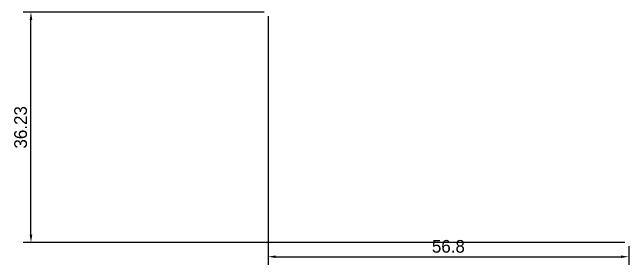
# Model space of a CAD drawing. Header units: millimetres. Extents: x -784753 to 2734, y -375 to 77802.
# Drawn here: x 1238.5 to 1335.6, y 203.1 to 242.9 of the extents above; entities that cross this region are included whole.
import ezdxf

# ---------------------------------------------------------------- set-up
doc = ezdxf.new("R2010")
doc.units = ezdxf.units.MM
doc.layers.add('DIMENSIONS', color=50, linetype='Continuous')
doc.dimstyles.new('SAVPEK_ISOT', dxfattribs={"dimtxt": 2, "dimasz": 1.2, "dimexe": 1.25, "dimexo": 0.625, "dimtad": 1, "dimdsep": 46, "dimtxsty": 'Standard', "dimcen": -2, "dimadec": 0, "dimazin": 0, "dimtfac": 1, "dimtmove": 0, "dimatfit": 3, "dimfxl": 0, "dimarcsym": 0})

# ---------------------------------------------------------------- blocks, each defined once
blk = doc.blocks.new('*D921')
at = {"layer": 'Defpoints', "color": 0, "lineweight": -3}
for p in [(1278.82, 242.857), (1335.624, 206.624), (1335.624, 204.356)]:
    blk.add_point(p, dxfattribs=at)
at = {"layer": 'DIMENSIONS', "color": 0, "lineweight": -2}
for p, q in [((1278.82, 242.232), (1278.82, 203.106)), ((1335.624, 205.999), (1335.624, 203.106)), ((1280.02, 204.356), (1334.424, 204.356))]:
    blk.add_line(p, q, dxfattribs=at)
for points in [[(1280.02, 204.156), (1280.02, 204.556), (1278.82, 204.356)], [(1334.424, 204.556), (1334.424, 204.156), (1335.624, 204.356)]]:
    blk.add_solid(points, dxfattribs=at)
at = {"layer": 'DIMENSIONS', "color": 0, "lineweight": -2, "insert": (1307.222, 205.981), "char_height": 2, "attachment_point": 5}
blk.add_mtext('56.8', dxfattribs=at)
blk = doc.blocks.new('*D922')
at = {"layer": 'Defpoints', "color": 0, "lineweight": -3}
for p in [(1241.474, 242.857), (1278.82, 242.857), (1335.624, 206.624)]:
    blk.add_point(p, dxfattribs=at)
at = {"layer": 'DIMENSIONS', "color": 0, "lineweight": -2}
for p, q in [((1278.195, 242.857), (1240.224, 242.857)), ((1241.474, 207.824), (1241.474, 241.657)), ((1334.999, 206.624), (1240.224, 206.624))]:
    blk.add_line(p, q, dxfattribs=at)
for points in [[(1241.274, 241.657), (1241.674, 241.657), (1241.474, 242.857)], [(1241.674, 207.824), (1241.274, 207.824), (1241.474, 206.624)]]:
    blk.add_solid(points, dxfattribs=at)
at = {"layer": 'DIMENSIONS', "color": 0, "lineweight": -2, "insert": (1239.849, 224.74), "char_height": 2, "attachment_point": 5, "rotation": 90}
blk.add_mtext('36.23', dxfattribs=at)

msp = doc.modelspace()

# ---------------------------------------------------------------- dimensions: what is measured, and where the dimension line sits
at = {"layer": 'DIMENSIONS', "lineweight": 0}
dim = msp.add_linear_dim(base=(1241.474, 242.857), p1=(1335.624, 206.624), p2=(1278.82, 242.857), angle=90, dimstyle='SAVPEK_ISOT', dxfattribs=at)
dim.commit()
dim.dimension.update_dxf_attribs({"geometry": '*D922', "text_midpoint": (1239.849, 224.74)})
dim = msp.add_linear_dim(base=(1335.624, 204.356), p1=(1278.82, 242.857), p2=(1335.624, 206.624), dimstyle='SAVPEK_ISOT', dxfattribs=at)
dim.commit()
dim.dimension.update_dxf_attribs({"geometry": '*D921', "text_midpoint": (1307.222, 205.981)})

doc.saveas('drawing.dxf')
